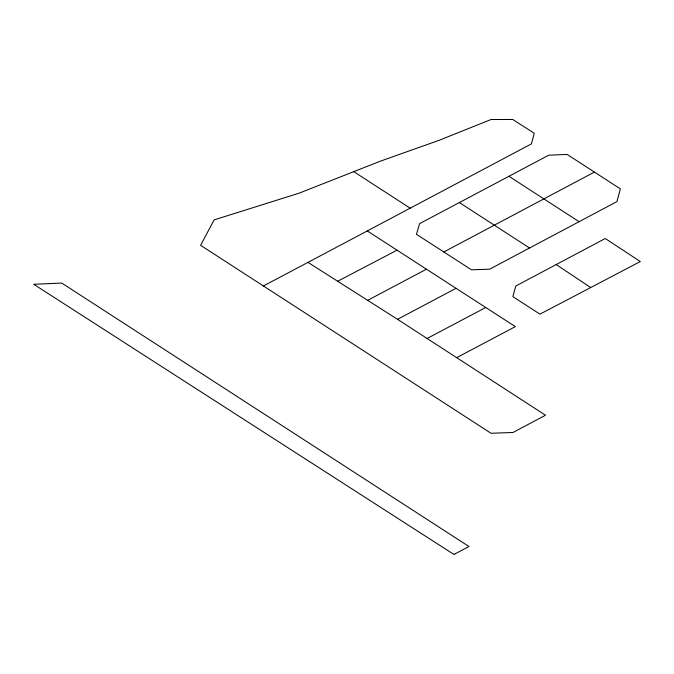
<?xml version="1.0" encoding="UTF-8"?>
<svg xmlns="http://www.w3.org/2000/svg" width="674" height="674" viewBox="0 0 674 674"><rect width="100%" height="100%" fill="white"/><g stroke="black" fill="none" stroke-linecap="round" stroke-linejoin="round"><path stroke-width="1.01" d="M594.358 172.123L443.821 251.966L416.473 234.358L419.59 223.65L548.746 155.18L567.129 154.439L620.375 188.863L616.921 201.61L489.636 269.187L471.463 269.802L443.821 251.966M307.984 262.38L531.441 143.874L534.255 133.267L512.771 119.492L490.992 119.525L439.103 140.31L380.498 161.12L299.037 193.194L214.121 219.893L200.608 245.319L491.017 433.256L512.973 432.489L545.485 415.226L397.534 319.324L307.984 262.38L263.374 285.978M556.202 264.545L515.795 286.02L512.863 296.619L539.941 314.16L640.3 261.554L605.294 238.512L556.202 264.545L590.685 287.545M367.81 300.267L426.448 269.196L515.357 326.629L456.601 357.7M397.534 319.324L456.079 288.303M426.937 338.575L485.76 307.479M337.775 281.201L397.037 250.172M529.545 247.99L459.432 202.588M508.971 176.293L579.092 221.695M353.766 171.643L410.23 208.224M367.271 230.921L426.448 269.196M455.228 553.775L454.006 554.508L33.7 284.268L61.764 283.08L468.961 546.504L455.228 553.775"/></g></svg>
